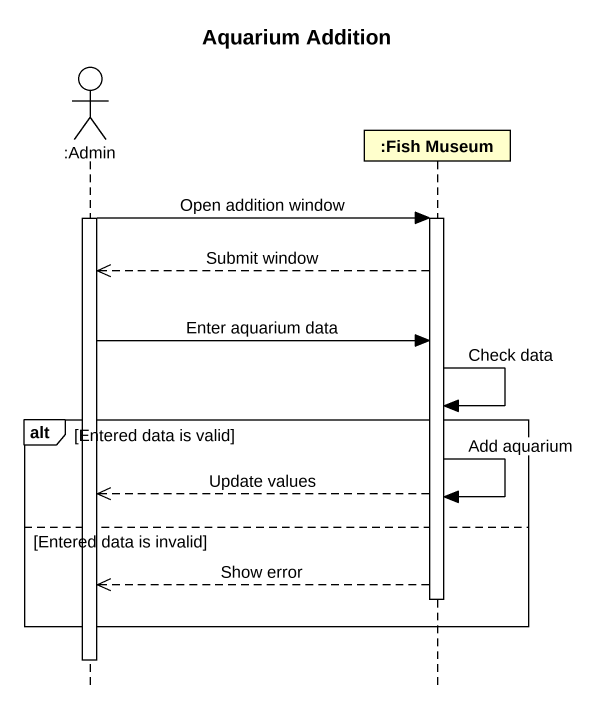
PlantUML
@startuml
title Aquarium Addition
hide footbox
actor ":Admin" as Admin
participant ":Fish Museum" as Fish_Museum

activate Admin
Admin -> Fish_Museum : Open addition window
activate Fish_Museum
Fish_Museum -->> Admin : Submit window
Admin -> Fish_Museum : Enter aquarium data
Fish_Museum -> Fish_Museum : Check data
alt Entered data is valid
  Fish_Museum -->> Admin : Update values
  Fish_Museum -> Fish_Museum : Add aquarium
else Entered data is invalid
  Fish_Museum -->> Admin : Show error
  deactivate Fish_Museum
end
deactivate Admin
@enduml
